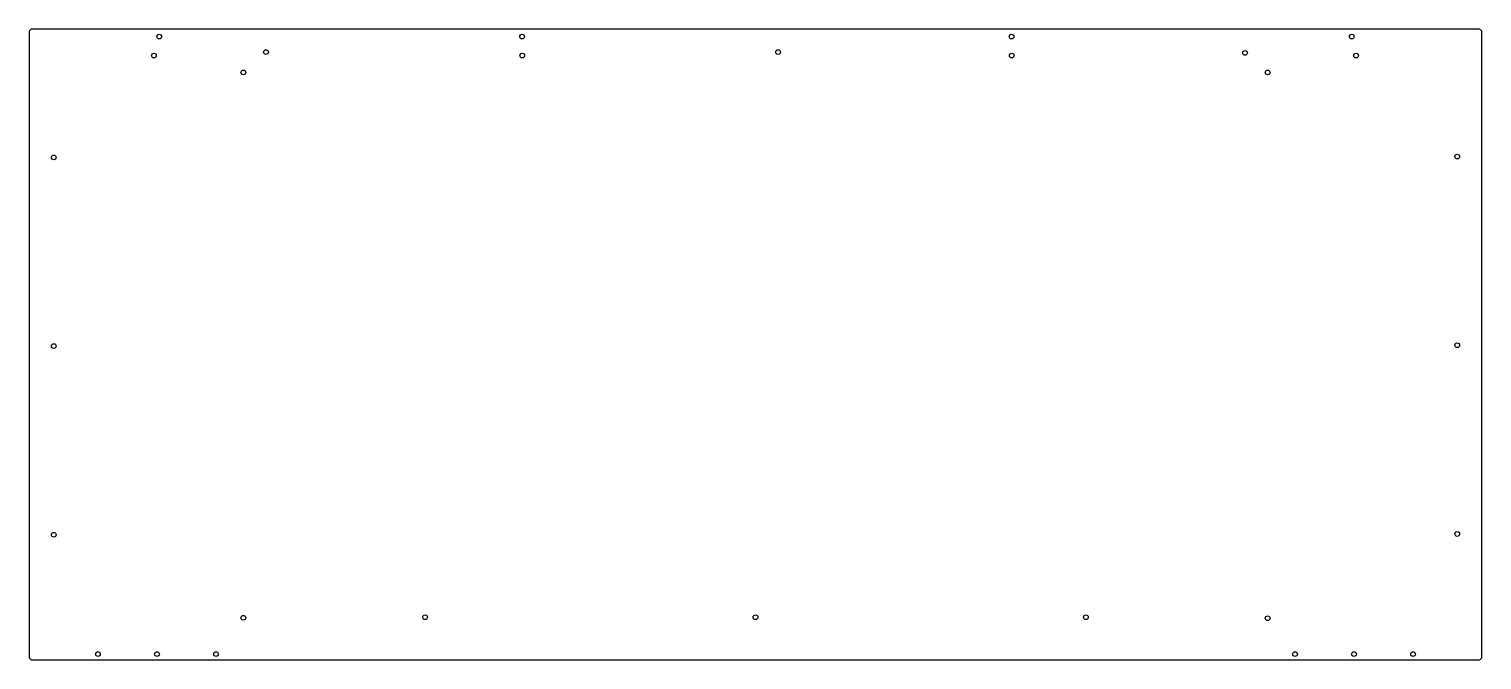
# Model space of a CAD drawing. Header units: millimetres. Extents: x -923 to 923, y -401 to 401.
import ezdxf

# ---------------------------------------------------------------- set-up
doc = ezdxf.new("R2010")
doc.units = ezdxf.units.MM

msp = doc.modelspace()

# ---------------------------------------------------------------- linework, layer by layer
at = {"color": 7, "linetype": 'Continuous', "lineweight": 25}
for p, q in [((-923.4, 397), (-923.4, -397)), ((919.2, 401.2), (-919.2, 401.2)), ((923.4, -397), (923.4, 397)), ((-919.2, -401.2), (919.2, -401.2))]:
    msp.add_line(p, q, dxfattribs=at)
for centre in [(-758, 391.6), (-296.7, 391.6), (325.5, 391.6), (758, 391.6), (-764.7, 367.4), (-622.2, 371.8), (-296.5, 367.4), (28.8, 371.8), (325.7, 367.4), (622.2, 370.8), (763.5, 367.4), (-651, 346.1), (651, 346.1), (-892, 238), (892, 239), (-892, -2), (892, -1), (-892, -242), (892, -241), (-651, -347.6), (-420, -346.8), (0, -346.8), (420, -346.8), (651, -348.1), (-835.8, -393.7), (-760.8, -393.7), (-685.8, -393.7), (685.8, -393.7), (760.8, -393.7), (835.8, -393.7)]:
    msp.add_circle(centre, 3, dxfattribs=at)
for centre, start, end in [((-919.2, 397), 90, 180), ((919.2, 397), 0, 90), ((-919.2, -397), 180, 270), ((919.2, -397), 270, 0)]:
    msp.add_arc(centre, 4.2, start, end, dxfattribs=at)

doc.saveas('drawing.dxf')
